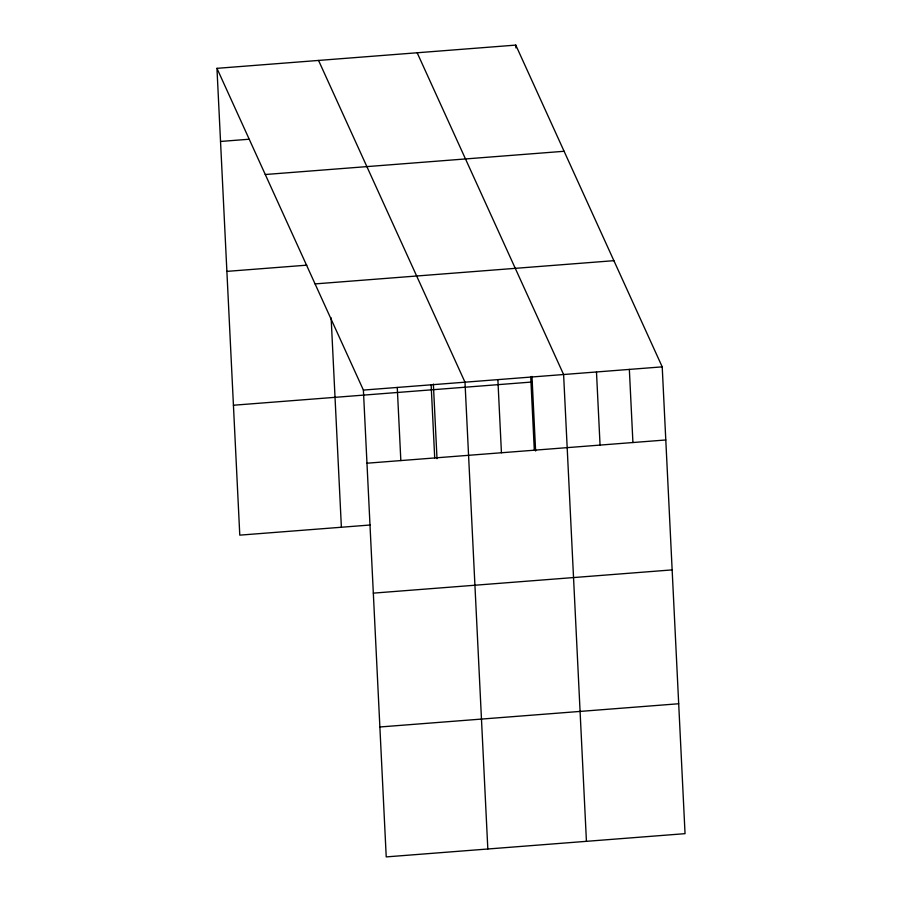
<?xml version="1.0" encoding="UTF-8"?>
<svg xmlns="http://www.w3.org/2000/svg" width="902" height="902" viewBox="0 0 902 902"><rect width="100%" height="100%" fill="white"/><g stroke="black" fill="none" stroke-linecap="round" stroke-linejoin="round"><path stroke-width="1.35" d="M216.954 68.338L515.775 45.1L662.215 366.855L685.046 833.662L386.225 856.9L363.393 390.081L216.954 68.338L239.785 535.145L370.147 525.009M220.528 141.456L248.975 139.246M265.278 174.514L564.1 151.277M226.887 271.378L306.804 265.165M315.069 283.904L613.89 260.678M363.393 390.081L662.215 366.855M233.426 405.235L532.248 381.997M366.979 463.211L665.8 439.973M373.327 593.133L672.148 569.895M379.877 726.978L678.699 703.752M417.164 52.767L563.603 374.522L586.435 841.329M318.553 60.434L464.992 382.189L487.824 848.996M629.348 369.403L632.922 442.532M596.481 371.962L600.056 445.092M515.775 45.1L515.91 47.907M531.977 376.416L535.619 451.011M530.737 377.07L534.311 450.199M497.87 379.629L501.444 452.759M433.366 384.083L437.008 458.678M431.133 384.816L434.708 457.945M397.263 387.454L400.838 460.572M331.135 317.854L341.384 527.253"/></g></svg>
